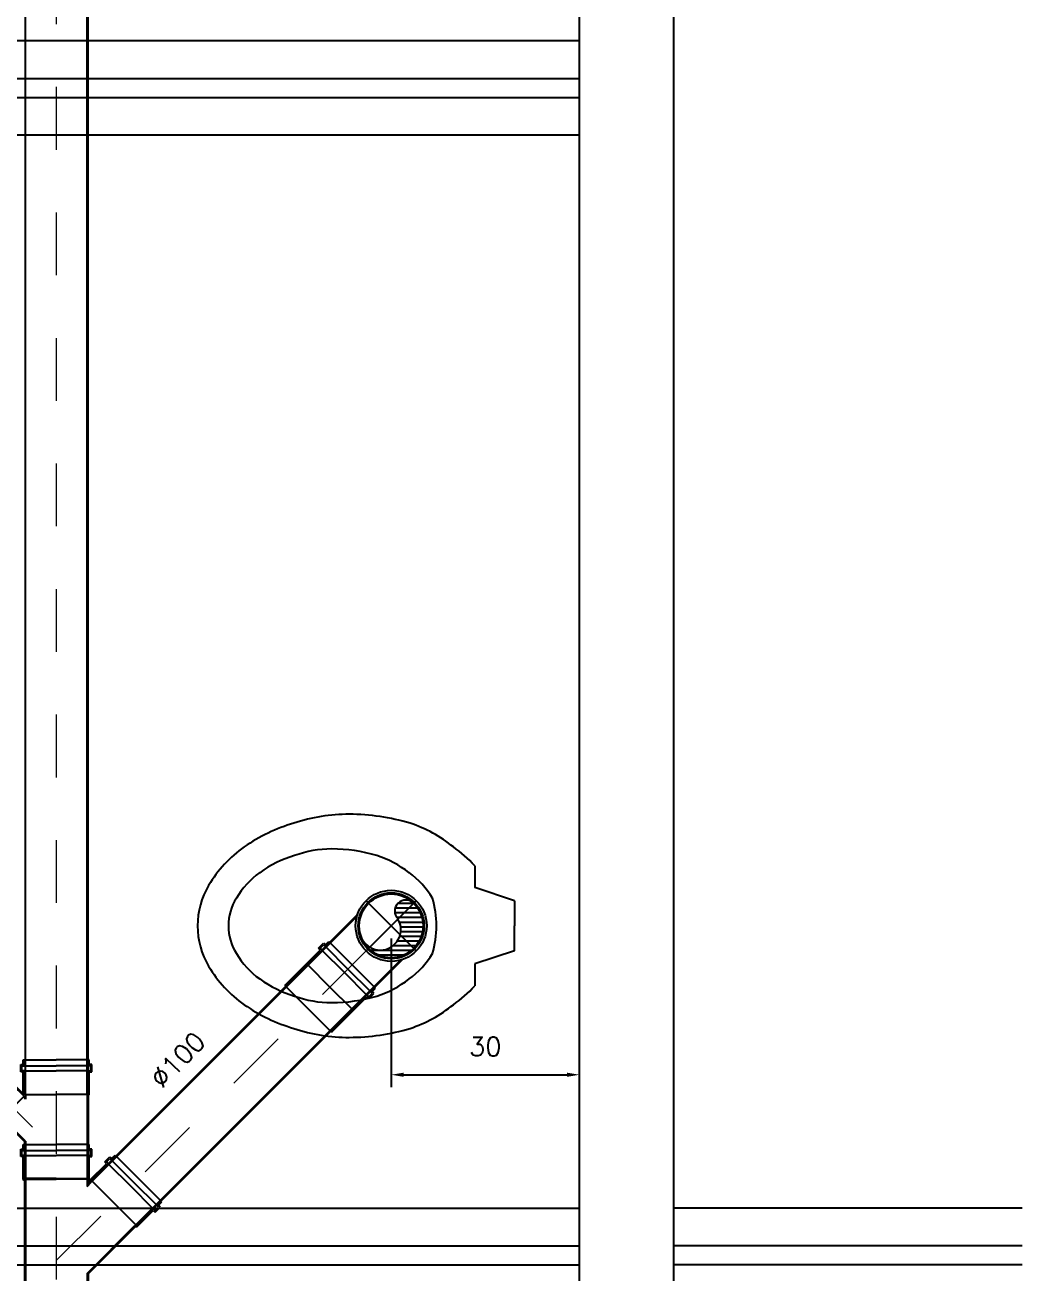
# Model space of a CAD drawing. Header units: millimetres. Extents: x -2485 to 3289, y -257 to 1952.
# Drawn here: x 38.668 to 40.256, y 18.506 to 20.494 of the extents above; entities that cross this region are included whole.
import ezdxf

# ---------------------------------------------------------------- set-up
doc = ezdxf.new("R2010")
doc.units = ezdxf.units.MM
doc.header["$LTSCALE"] = 0.3
doc.linetypes.add('CONTINUO', pattern=[0])
doc.linetypes.add('HID', pattern=[0.37, 0.07, -0.1, 0.03, -0.1, 0.07])
for name, color, linetype in [('PAREDE', 7, 'CONTINUO'), ('SAN', 11, 'Continuous'), ('TEX', 11, 'Continuous'), ('TUB', 1, 'Continuous')]:
    doc.layers.add(name, color=color, linetype=linetype)
doc.layers.add('PROJETO ESGOTO', color=1, linetype='HID', lineweight=15)
doc.layers.add('prumada', color=9, linetype='Continuous', lineweight=15)
doc.styles.add('ROMANS', font='romans.shx', dxfattribs={"height": 0.03})
doc.dimstyles.new('20', dxfattribs={"dimtxt": 0.03, "dimasz": 0.02, "dimexe": 0.02, "dimexo": 0.02, "dimgap": 0.03, "dimtad": 1, "dimdec": 3, "dimlfac": 100, "dimdsep": 46, "dimtxsty": 'ROMANS', "dimcen": 0.02, "dimclrd": 11, "dimclre": 11, "dimclrt": 3, "dimadec": 0, "dimazin": 0, "dimtfac": 3.333333, "dimtdec": 3, "dimtix": 1, "dimtmove": 2, "dimatfit": 3, "dimfxl": 0, "dimtolj": 1, "dimarcsym": 0})

# ---------------------------------------------------------------- blocks, each defined once
blk = doc.blocks.new('vs')
at = {"layer": 'SAN'}
for p, q in [((0.1669, 0.0608), (0.1669, 0.0956)), ((0.1033, 0.04), (0.1669, 0.0608)), ((0.1033, 0.04), (0.1033, 0)), ((0.1033, -0.04), (0.1033, 0)), ((0.1033, -0.04), (0.1669, -0.0608)), ((0.1669, -0.0956), (0.1669, -0.0608))]:
    blk.add_line(p, q, dxfattribs=at)
for centre, radius, start, end in [((0.3376, -0.0421), 0.2164, 108.2402, 129.1699), ((0.3668, -0.1583), 0.336, 90.0033, 106.7766), ((0.3667, -0.102), 0.2798, 71.601, 89.9864), ((0.3805, -0.0938), 0.2678, 55.0356, 73.8462), ((0.3142, -0.0363), 0.1977, 124.9644, 138.1402), ((0.3947, -0.1284), 0.2508, 90, 106.6532), ((0.3946, -0.0506), 0.173, 69.9171, 89.9758), ((0.4207, -0.0363), 0.1977, 30.64, 55.0356), ((0.3733, -0.0455), 0.1653, 107.7554, 128.0493), ((0.401, -0.0653), 0.185, 54.1651, 73.3468), ((0.3508, -0.0253), 0.1357, 125.8349, 149.1749), ((0.4299, -0.0253), 0.1357, 30.8251, 54.1651), ((0.482, 0), 0.1264, 0, 30.64), ((0.3797, 0), 0.152, 163.0933, 196.9067), ((0.4772, 0), 0.0821, 327.4372, 32.5628), ((0.482, 0), 0.1264, 329.36, 0), ((0.3508, 0.0253), 0.1357, 210.8251, 234.1651), ((0.4299, 0.0253), 0.1357, 305.8349, 329.1749), ((0.4207, 0.0363), 0.1977, 304.9644, 329.36), ((0.3142, 0.0363), 0.1977, 221.8598, 235.0356), ((0.3733, 0.0455), 0.1653, 231.9507, 252.2446), ((0.401, 0.0653), 0.185, 286.6532, 305.8349), ((0.3947, 0.1284), 0.2508, 253.3468, 270), ((0.3946, 0.0506), 0.173, 270.0242, 290.0829), ((0.3376, 0.0421), 0.2164, 230.8301, 251.7598), ((0.3805, 0.0938), 0.2678, 286.1538, 304.9644), ((0.3668, 0.1583), 0.336, 253.2234, 269.9967), ((0.3667, 0.102), 0.2798, 270.0136, 288.399)]:
    blk.add_arc(centre, radius, start, end, dxfattribs=at)
blk = doc.blocks.new('JS100D')
at = {"layer": 'TUB', "color": 3}
for p, q in [((-0.08, 0.049), (-0.0779, 0.0508)), ((0.13, 0.0508), (0.13, 0)), ((0.1676, 0.0508), (0.1676, 0)), ((0.1756, 0.0508), (0.1756, 0)), ((0.185, 0.0526), (0.185, 0)), ((0.13, -0.0508), (0.13, 0)), ((0.1676, -0.0508), (0.1676, 0)), ((0.1756, -0.0508), (0.1756, 0)), ((0.185, -0.0526), (0.185, 0)), ((-0.08, -0.049), (-0.0779, -0.0508)), ((0.1278, -0.056), (0.0919, -0.0919)), ((0.056, -0.1278), (0.0919, -0.0919)), ((0.1544, -0.0826), (0.1185, -0.1185)), ((0.1601, -0.0882), (0.1242, -0.1242)), ((0.168, -0.0936), (0.1308, -0.1308)), ((0.0826, -0.1544), (0.1185, -0.1185)), ((0.0882, -0.1601), (0.1242, -0.1242)), ((0.0936, -0.168), (0.1308, -0.1308))]:
    blk.add_line(p, q, dxfattribs=at)
at = {"layer": 'TUB', "color": 4}
for p, q in [((0, 0.049), (-0.08, 0.049)), ((0, 0.0508), (-0.0779, 0.0508)), ((0.1275, 0.0508), (0, 0.0508)), ((0.1282, 0.049), (0, 0.049)), ((0.1275, 0.0508), (0.1293, 0.0526)), ((0.1282, 0.049), (0.13, 0.0508)), ((0.1293, 0.0526), (0.1658, 0.0526)), ((0.13, 0.0508), (0.1676, 0.0508)), ((0.1658, 0.0566), (0.1774, 0.0566)), ((0.1658, 0.0526), (0.1658, 0.0566)), ((0.1676, 0.0508), (0.1676, 0.0548)), ((0.1676, 0.0548), (0.1756, 0.0548)), ((0.1756, 0.0548), (0.1756, 0.0508)), ((0.1756, 0.0508), (0.185, 0.0508)), ((0.1774, 0.0566), (0.1774, 0.0526)), ((0.1774, 0.0526), (0.185, 0.0526)), ((-0.0203, -0.049), (-0.08, -0.049)), ((-0.021, -0.0508), (-0.0779, -0.0508)), ((-0.021, -0.0508), (0.0542, -0.126)), ((-0.0203, -0.049), (0.056, -0.1253)), ((0.1183, -0.049), (0.1253, -0.056)), ((0.1282, -0.049), (0.1183, -0.049)), ((0.1226, -0.0508), (0.126, -0.0542)), ((0.1275, -0.0508), (0.1226, -0.0508)), ((0.1253, -0.056), (0.1278, -0.056)), ((0.126, -0.0542), (0.1286, -0.0542)), ((0.1275, -0.0508), (0.1293, -0.0526)), ((0.1278, -0.056), (0.1544, -0.0826)), ((0.1282, -0.049), (0.13, -0.0508)), ((0.1286, -0.0542), (0.1544, -0.08)), ((0.1293, -0.0526), (0.1658, -0.0526)), ((0.13, -0.0508), (0.1676, -0.0508)), ((0.1658, -0.0526), (0.1658, -0.0566)), ((0.1658, -0.0566), (0.1774, -0.0566)), ((0.1676, -0.0508), (0.1676, -0.0548)), ((0.1676, -0.0548), (0.1756, -0.0548)), ((0.1756, -0.0548), (0.1756, -0.0508)), ((0.1756, -0.0508), (0.185, -0.0508)), ((0.1774, -0.0566), (0.1774, -0.0526)), ((0.1774, -0.0526), (0.185, -0.0526)), ((0.1544, -0.08), (0.1573, -0.0772)), ((0.1573, -0.0772), (0.1655, -0.0854)), ((0.1544, -0.0826), (0.1573, -0.0798)), ((0.1573, -0.0798), (0.1629, -0.0854)), ((0.1629, -0.0854), (0.1601, -0.0882)), ((0.1601, -0.0882), (0.1667, -0.0949)), ((0.1655, -0.0854), (0.1626, -0.0882)), ((0.1626, -0.0882), (0.168, -0.0936)), ((0.0542, -0.126), (0.0542, -0.1286)), ((0.0542, -0.1286), (0.08, -0.1544)), ((0.056, -0.1253), (0.056, -0.1278)), ((0.056, -0.1278), (0.0826, -0.1544)), ((0.08, -0.1544), (0.0772, -0.1573)), ((0.0772, -0.1573), (0.0854, -0.1655)), ((0.0826, -0.1544), (0.0798, -0.1573)), ((0.0798, -0.1573), (0.0854, -0.1629)), ((0.0854, -0.1629), (0.0882, -0.1601)), ((0.0854, -0.1655), (0.0882, -0.1626)), ((0.0882, -0.1601), (0.0949, -0.1667)), ((0.0882, -0.1626), (0.0936, -0.168))]:
    blk.add_line(p, q, dxfattribs=at)
at = {"layer": 'TUB', "color": 3, "linetype": 'Continuous'}
for p in [(-0.08, 0.049), (-0.08, -0.049)]:
    blk.add_line(p, (-0.08, 0), dxfattribs=at)
blk = doc.blocks.new('js100x50e')
at = {"layer": 'TUB', "color": 4}
for p, q in [((0.0498, 0.0879), (0.0667, 0.1048)), ((0.0514, 0.0872), (0.069, 0.1048)), ((0.0639, 0.1077), (0.0718, 0.1156)), ((0.0667, 0.1048), (0.0639, 0.1077)), ((0.0661, 0.1077), (0.0718, 0.1133)), ((0.069, 0.1048), (0.0661, 0.1077)), ((0.0718, 0.1156), (0.0746, 0.1127)), ((0.0718, 0.1133), (0.0746, 0.1105)), ((0.0746, 0.1127), (0.0799, 0.1181)), ((0.0746, 0.1105), (0.0811, 0.1169)), ((0.0149, 0.0508), (0.0498, 0.0856)), ((0.0154, 0.049), (0.0514, 0.085)), ((0.0498, 0.0856), (0.0498, 0.0879)), ((0.0514, 0.085), (0.0514, 0.0872)), ((0.1105, 0.0746), (0.1169, 0.0811)), ((0.1127, 0.0746), (0.1181, 0.0799)), ((0.0872, 0.0514), (0.1048, 0.069)), ((0.0907, 0.0526), (0.1048, 0.0667)), ((0.1048, 0.069), (0.1077, 0.0661)), ((0.1048, 0.0667), (0.1077, 0.0639)), ((0.1077, 0.0661), (0.1133, 0.0718)), ((0.1077, 0.0639), (0.1156, 0.0718)), ((0.1133, 0.0718), (0.1105, 0.0746)), ((0.1156, 0.0718), (0.1127, 0.0746)), ((0.0154, 0.049), (-0.044, 0.049)), ((0.0149, 0.0508), (-0.0392, 0.0508)), ((0.0826, 0.049), (0.085, 0.0514)), ((0.0882, 0.049), (0.0826, 0.049)), ((0.085, 0.0514), (0.0872, 0.0514)), ((0.0882, 0.049), (0.09, 0.0508)), ((0.09, 0.0508), (0.1276, 0.0508)), ((0.0907, 0.0526), (0.1258, 0.0526)), ((0.1258, 0.0566), (0.1374, 0.0566)), ((0.1258, 0.0526), (0.1258, 0.0566)), ((0.1276, 0.0548), (0.1356, 0.0548)), ((0.1276, 0.0508), (0.1276, 0.0548)), ((0.1356, 0.0548), (0.1356, 0.0508)), ((0.1356, 0.0508), (0.145, 0.0508)), ((0.1374, 0.0566), (0.1374, 0.0526)), ((0.1374, 0.0526), (0.145, 0.0526)), ((0.0882, -0.049), (-0.044, -0.049)), ((0.0875, -0.0508), (-0.0392, -0.0508)), ((0.0875, -0.0508), (0.0893, -0.0526)), ((0.0882, -0.049), (0.09, -0.0508)), ((0.0893, -0.0526), (0.1258, -0.0526)), ((0.09, -0.0508), (0.1276, -0.0508)), ((0.1258, -0.0526), (0.1258, -0.0566)), ((0.1258, -0.0566), (0.1374, -0.0566)), ((0.1276, -0.0508), (0.1276, -0.0548)), ((0.1276, -0.0548), (0.1356, -0.0548)), ((0.1356, -0.0548), (0.1356, -0.0508)), ((0.1356, -0.0508), (0.145, -0.0508)), ((0.1374, -0.0566), (0.1374, -0.0526)), ((0.1374, -0.0526), (0.145, -0.0526))]:
    blk.add_line(p, q, dxfattribs=at)
at = {"layer": 'TUB', "color": 3}
for p, q in [((0.0869, 0.0869), (0.069, 0.1048)), ((0.0926, 0.0926), (0.0746, 0.1105)), ((0.099, 0.099), (0.0799, 0.1181)), ((0.0693, 0.0693), (0.0514, 0.0872)), ((0.0869, 0.0869), (0.1048, 0.069)), ((0.0926, 0.0926), (0.1105, 0.0746)), ((0.099, 0.099), (0.1181, 0.0799)), ((0.0693, 0.0693), (0.0872, 0.0514)), ((-0.044, 0.0497), (-0.0392, 0.0508)), ((-0.044, 0.0497), (-0.044, 0.049)), ((0.09, 0.0508), (0.09, 0)), ((0.1276, 0.0508), (0.1276, 0)), ((0.1356, 0.0508), (0.1356, 0)), ((0.145, 0.0526), (0.145, 0)), ((0.09, -0.0508), (0.09, 0)), ((0.1276, -0.0508), (0.1276, 0)), ((0.1356, -0.0508), (0.1356, 0)), ((0.145, -0.0526), (0.145, 0)), ((-0.044, -0.0497), (-0.044, -0.049)), ((-0.044, -0.0497), (-0.0392, -0.0508))]:
    blk.add_line(p, q, dxfattribs=at)
at = {"layer": 'TUB', "color": 3, "linetype": 'Continuous'}
for q in [(-0.044, 0.049), (-0.044, -0.049)]:
    blk.add_line((-0.044, 0), q, dxfattribs=at)
blk = doc.blocks.new('c90c100t')
at = {"layer": 'TUB', "color": 7}
for p, q in [((-0.0045, 0.0172), (-0.029, 0.0417)), ((0.0019, 0.0214), (-0.0223, 0.0456)), ((0.0098, 0.0241), (-0.0147, 0.0486)), ((0.0199, 0.0246), (-0.006, 0.0504)), ((0.0506, 0.0045), (0.0045, 0.0506)), ((0.0474, 0.0183), (0.0183, 0.0474)), ((-0.0157, -0.0035), (-0.0442, 0.025)), ((-0.0136, 0.0051), (-0.0399, 0.0314)), ((-0.0097, 0.0118), (-0.0349, 0.0369)), ((-0.0247, -0.0156), (-0.0499, 0.0095)), ((-0.019, -0.0108), (-0.0476, 0.0178)), ((-0.0332, -0.0177), (-0.0508, -0.0002))]:
    blk.add_line(p, q, dxfattribs=at)
at = {"layer": 'TUB', "color": 1, "linetype": 'Continuous'}
for p, q in [((0, 0.0566), (0, -0.0566)), ((-0.0566, 0), (0.0566, 0))]:
    blk.add_line(p, q, dxfattribs=at)
at = {"layer": 'TUB', "color": 4}
for p, q in [((0.025, 0.0508), (0.1332, 0.0508)), ((0.0283, 0.049), (0.138, 0.049)), ((0.025, -0.0508), (0.1332, -0.0508)), ((0.0283, -0.049), (0.138, -0.049))]:
    blk.add_line(p, q, dxfattribs=at)
at = {"layer": 'TUB', "color": 3}
for p, q in [((0.138, 0.0497), (0.1332, 0.0508)), ((0.138, 0.0497), (0.138, 0.049)), ((0.138, -0.0497), (0.1332, -0.0508)), ((0.138, -0.0497), (0.138, -0.049))]:
    blk.add_line(p, q, dxfattribs=at)
at = {"layer": 'TUB', "color": 3, "linetype": 'Continuous'}
for p in [(0.138, 0.049), (0.138, -0.049)]:
    blk.add_line(p, (0.138, 0), dxfattribs=at)
at = {"layer": 'TUB', "color": 4}
for radius in [0.0566, 0.0526, 0.0508]:
    blk.add_circle((0, 0), radius, dxfattribs=at)
for centre, radius, start, end in [((0.0164, -0.008), 0.0327, 344.7642, 165.8659), ((-0.0331, 0), 0.0177, 180, 0)]:
    blk.add_arc(centre, radius, start, end, dxfattribs=at)
blk = doc.blocks.new('l100')
at = {"layer": 'TUB', "color": 4}
for p, q in [((-0.049, 0.0518), (-0.0475, 0.0526)), ((0, 0.0508), (-0.049, 0.0508)), ((-0.0475, 0.0526), (0.0308, 0.0526)), ((0, 0.0508), (0.0326, 0.0508)), ((0.0308, 0.0566), (0.0424, 0.0566)), ((0.0308, 0.0526), (0.0308, 0.0566)), ((0.0326, 0.0548), (0.0406, 0.0548)), ((0.0326, 0.0508), (0.0326, 0.0548)), ((0.0406, 0.0548), (0.0406, 0.0508)), ((0.0406, 0.0508), (0.05, 0.0508)), ((0.0424, 0.0566), (0.0424, 0.0526)), ((0.0424, 0.0526), (0.05, 0.0526)), ((0, -0.0508), (-0.049, -0.0508)), ((-0.049, -0.0518), (-0.0475, -0.0526)), ((-0.0475, -0.0526), (0.0308, -0.0526)), ((0, -0.0508), (0.0326, -0.0508)), ((0.0308, -0.0526), (0.0308, -0.0566)), ((0.0308, -0.0566), (0.0424, -0.0566)), ((0.0326, -0.0508), (0.0326, -0.0548)), ((0.0326, -0.0548), (0.0406, -0.0548)), ((0.0406, -0.0508), (0.05, -0.0508)), ((0.0406, -0.0548), (0.0406, -0.0508)), ((0.0424, -0.0526), (0.05, -0.0526)), ((0.0424, -0.0566), (0.0424, -0.0526))]:
    blk.add_line(p, q, dxfattribs=at)
at = {"layer": 'TUB', "color": 3}
for p, q in [((-0.049, 0.0518), (-0.049, 0)), ((0, 0.0508), (0, 0)), ((0.0326, 0.0508), (0.0326, 0)), ((0.0406, 0.0508), (0.0406, 0)), ((0.05, 0.0526), (0.05, 0)), ((-0.049, -0.0518), (-0.049, 0)), ((0, -0.0508), (0, 0)), ((0.0326, -0.0508), (0.0326, 0)), ((0.0406, -0.0508), (0.0406, 0)), ((0.05, -0.0526), (0.05, 0))]:
    blk.add_line(p, q, dxfattribs=at)
blk = doc.blocks.new('100')
at = {"layer": 'TEX', "color": 9, "style": 'ROMANS'}
blk.add_text('%%c100', height=0.03, dxfattribs=at).set_placement((0, 0))
blk = doc.blocks.new('*D231')
at = {"layer": 'TEX', "color": 11, "lineweight": -2}
for p, q in [((39.2515, 19.0388), (39.2515, 18.8015)), ((39.5515, 18.6288), (39.5515, 18.8415)), ((39.2715, 18.8215), (39.5315, 18.8215))]:
    blk.add_line(p, q, dxfattribs=at)
at = {"layer": 'TEX', "color": 11}
for points in [[(39.2715, 18.8249), (39.2715, 18.8182), (39.2515, 18.8215)], [(39.5315, 18.8249), (39.5315, 18.8182), (39.5515, 18.8215)]]:
    blk.add_solid(points, dxfattribs=at)
at = {"layer": 'TEX', "color": 3, "insert": (39.4015, 18.8665), "char_height": 0.03, "attachment_point": 5, "style": 'ROMANS'}
blk.add_mtext('\\A1;30', dxfattribs=at)

msp = doc.modelspace()

# ---------------------------------------------------------------- linework, layer by layer
at = {"layer": 'PAREDE'}
for p, q in [((39.701499, 18.458839), (39.701499, 22.479846)), ((39.551499, 20.468839), (39.551499, 22.178839)), ((39.551499, 20.468839), (37.851499, 20.468839)), ((39.551499, 18.458839), (39.551499, 20.468839)), ((37.851499, 20.408839), (39.551499, 20.408839)), ((37.851499, 20.378839), (39.551499, 20.378839)), ((39.551499, 20.318839), (37.851499, 20.318839)), ((37.346499, 18.608839), (39.551499, 18.608839)), ((40.256429, 18.608839), (39.701499, 18.608839)), ((37.346499, 18.548839), (39.551499, 18.548839)), ((40.256429, 18.548839), (39.701499, 18.548839)), ((37.346499, 18.518839), (39.551499, 18.518839)), ((40.256429, 18.518839), (39.701499, 18.518839))]:
    msp.add_line(p, q, dxfattribs=at)
at = {"layer": 'PROJETO ESGOTO'}
for p, q in [((38.718021, 21.195362), (38.718021, 17.558839)), ((38.718021, 18.525362), (39.251499, 19.058839)), ((38.60948, 18.808839), (38.718021, 18.700298))]:
    msp.add_line(p, q, dxfattribs=at)
at = {"layer": 'TUB', "color": 4}
for p, q in [((38.669021, 18.790298), (38.669021, 20.98032)), ((38.767021, 18.790298), (38.767021, 20.98032)), ((38.768821, 18.790298), (38.768821, 20.98032)), ((38.774024, 18.653207), (39.117997, 18.997179)), ((38.775297, 18.651934), (39.11927, 18.995907)), ((38.844593, 18.582638), (39.188566, 18.92661)), ((38.845866, 18.581365), (39.189839, 18.925337))]:
    msp.add_line(p, q, dxfattribs=at)

# ---------------------------------------------------------------- block references
at = {"layer": 'PROJETO ESGOTO', "rotation": 90}
for name, p in [('js100x50e', (38.718021, 18.700298)), ('JS100D', (38.718021, 18.525362))]:
    msp.add_blockref(name, p, dxfattribs=at)
at = {"layer": 'prumada'}
for name, p, rotation in [('c90c100t', (39.251499, 19.058839), 224.9999999998342), ('l100', (39.153918, 18.961258), 44.99999999990789)]:
    msp.add_blockref(name, p, dxfattribs=dict(at, rotation=rotation))
at = {"layer": 'SAN', "linetype": 'CONTINUO', "rotation": 180}
msp.add_blockref('vs', (39.551499, 19.058839), dxfattribs=at)
at = {"layer": 'TEX', "rotation": 45.66364968335557}
msp.add_blockref('100', (38.886307, 18.798184), dxfattribs=at)

# ---------------------------------------------------------------- dimensions: what is measured, and where the dimension line sits
at = {"layer": 'TEX'}
dim = msp.add_linear_dim(base=(39.551499, 18.821537), p1=(39.251499, 19.058839), p2=(39.551499, 18.608839), dimstyle='20', dxfattribs=at)
dim.commit()
dim.dimension.update_dxf_attribs({"geometry": '*D231', "text_midpoint": (39.401499, 18.866537)})

doc.saveas('drawing.dxf')
